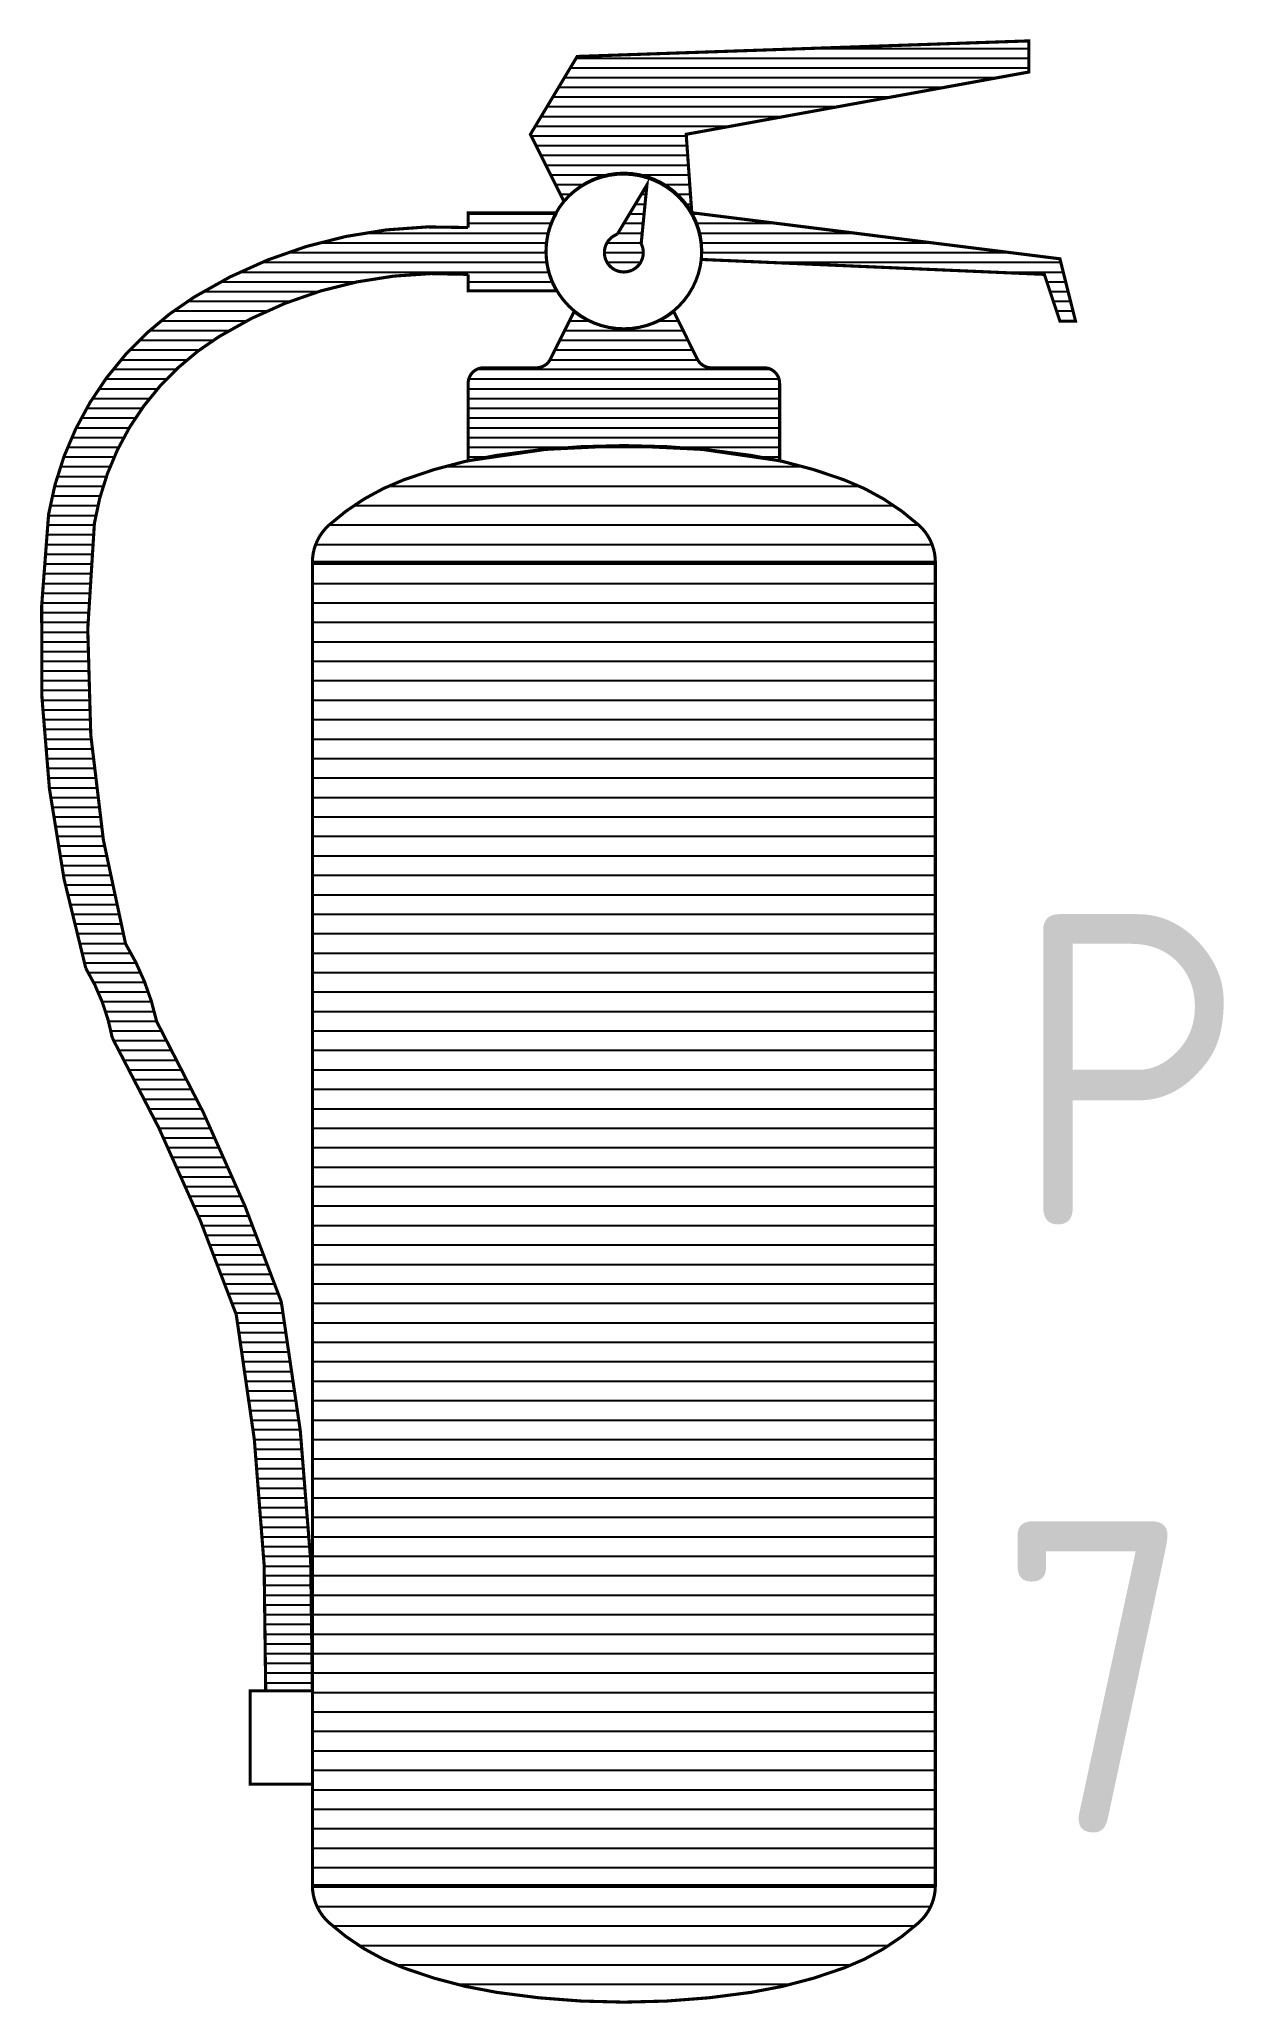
# Model space of a CAD drawing. Extents: x 89.2 to 96.9, y 11.5 to 24.1.
import ezdxf

# ---------------------------------------------------------------- set-up
doc = ezdxf.new("R2010")
doc.units = 0
doc.header["$LTSCALE"] = 2
doc.layers.get('0').update_dxf_attribs({"color": 16, "linetype": 'CONTINUOUS'})
for name, color, linetype in [('ROOD', 1, 'CONTINUOUS'), ('TXT', 7, 'CONTINUOUS'), ('VEILIG', 7, 'CONTINUOUS')]:
    doc.layers.add(name, color=color, linetype=linetype)
doc.styles.get("Standard").update_dxf_attribs({"font": 'ISO'})

# ---------------------------------------------------------------- blocks, each defined once
blk = doc.blocks.new('*X')
at = {"color": 0}
for p, q in [((52.694, 24), (55.6, 24)), ((54.223, 24.062), (55.6, 24.062)), ((52.619, 23.875), (55.407, 23.875)), ((52.657, 23.938), (55.6, 23.938)), ((52.544, 23.75), (54.72, 23.75)), ((52.582, 23.812), (55.064, 23.812)), ((52.469, 23.625), (54.033, 23.625)), ((52.507, 23.688), (54.376, 23.688)), ((52.405, 23.5), (53.401, 23.5)), ((52.432, 23.562), (53.689, 23.562)), ((52.436, 23.438), (53.405, 23.438)), ((52.468, 23.375), (53.41, 23.375)), ((52.499, 23.312), (53.414, 23.312)), ((52.53, 23.25), (52.926, 23.25)), ((53.068, 23.25), (53.418, 23.25)), ((52.561, 23.188), (52.745, 23.188)), ((52.593, 23.125), (52.66, 23.125)), ((53.112, 23.125), (53.142, 23.125)), ((53.248, 23.188), (53.423, 23.188)), ((53.334, 23.125), (53.427, 23.125)), ((52, 23), (52.564, 23)), ((53.037, 23), (53.13, 23)), ((53.075, 23.062), (53.136, 23.062)), ((53.392, 23.062), (53.432, 23.062)), ((53.434, 23), (53.48, 23)), ((51.331, 22.875), (52.515, 22.875)), ((52, 22.938), (52.534, 22.938)), ((52.963, 22.875), (53.118, 22.875)), ((53, 22.938), (53.124, 22.938)), ((53.464, 22.938), (53.98, 22.938)), ((53.484, 22.875), (54.48, 22.875)), ((50.84, 22.75), (52.5, 22.75)), ((51.043, 22.812), (52.503, 22.812)), ((52.875, 22.75), (53.125, 22.75)), ((52.892, 22.812), (53.112, 22.812)), ((53.496, 22.812), (54.98, 22.812)), ((53.499, 22.75), (55.48, 22.75)), ((50.535, 22.625), (52.517, 22.625)), ((50.676, 22.688), (52.505, 22.688)), ((52.892, 22.688), (53.108, 22.688)), ((53.918, 22.688), (55.806, 22.688)), ((55.355, 22.625), (55.821, 22.625)), ((50.3, 22.5), (51.041, 22.5)), ((50.411, 22.562), (51.29, 22.562)), ((52, 22.562), (52.539, 22.562)), ((55.716, 22.562), (55.837, 22.562)), ((55.737, 22.5), (55.853, 22.5)), ((50.109, 22.375), (50.709, 22.375)), ((50.199, 22.438), (50.859, 22.438)), ((55.758, 22.438), (55.868, 22.438)), ((55.778, 22.375), (55.884, 22.375)), ((49.955, 22.25), (50.467, 22.25)), ((50.028, 22.312), (50.58, 22.312)), ((52.62, 22.25), (53.38, 22.25)), ((52.651, 22.312), (52.773, 22.312)), ((53.227, 22.312), (53.349, 22.312)), ((55.799, 22.312), (55.899, 22.312)), ((49.828, 22.125), (50.275, 22.125)), ((49.889, 22.188), (50.365, 22.188)), ((52.557, 22.125), (53.443, 22.125)), ((52.589, 22.188), (53.411, 22.188)), ((49.72, 22), (50.126, 22)), ((49.771, 22.062), (50.197, 22.062)), ((52.056, 22), (53.944, 22)), ((52.526, 22.062), (53.474, 22.062)), ((49.628, 21.875), (50.006, 21.875)), ((49.672, 21.938), (50.063, 21.938)), ((52, 21.875), (54, 21.875)), ((52.004, 21.938), (53.996, 21.938)), ((49.55, 21.75), (49.907, 21.75)), ((49.587, 21.812), (49.954, 21.812)), ((52, 21.812), (54, 21.812)), ((52, 21.75), (54, 21.75)), ((49.484, 21.625), (49.824, 21.625)), ((49.515, 21.688), (49.864, 21.688)), ((52, 21.688), (54, 21.688)), ((52, 21.625), (54, 21.625)), ((49.428, 21.5), (49.756, 21.5)), ((49.454, 21.562), (49.789, 21.562)), ((52, 21.562), (54, 21.562)), ((52, 21.5), (52.678, 21.5)), ((52.674, 21.5), (53.326, 21.5)), ((53.322, 21.5), (54, 21.5)), ((49.382, 21.375), (49.701, 21.375)), ((49.404, 21.438), (49.727, 21.438)), ((51.847, 21.375), (54.153, 21.375)), ((52, 21.438), (52.136, 21.438)), ((53.864, 21.438), (54, 21.438)), ((49.345, 21.25), (49.657, 21.25)), ((49.362, 21.312), (49.677, 21.312)), ((51.489, 21.25), (54.511, 21.25)), ((49.316, 21.125), (49.623, 21.125)), ((49.329, 21.188), (49.638, 21.188)), ((51.267, 21.125), (54.733, 21.125)), ((49.298, 21), (49.599, 21)), ((49.305, 21.062), (49.609, 21.062)), ((51.108, 21), (54.892, 21)), ((49.286, 20.875), (49.587, 20.875)), ((49.292, 20.938), (49.592, 20.938)), ((51.021, 20.875), (54.979, 20.875)), ((49.276, 20.75), (49.576, 20.75)), ((49.281, 20.812), (49.581, 20.812)), ((51, 20.75), (55, 20.75)), ((49.268, 20.625), (49.568, 20.625)), ((49.271, 20.688), (49.572, 20.688)), ((51, 20.625), (55, 20.625)), ((49.262, 20.5), (49.562, 20.5)), ((49.265, 20.562), (49.565, 20.562)), ((51, 20.5), (55, 20.5)), ((49.258, 20.375), (49.558, 20.375)), ((49.26, 20.438), (49.56, 20.438)), ((51, 20.375), (55, 20.375)), ((49.256, 20.25), (49.556, 20.25)), ((49.257, 20.312), (49.557, 20.312)), ((51, 20.25), (55, 20.25)), ((49.256, 20.188), (49.556, 20.188)), ((49.257, 20.125), (49.557, 20.125)), ((51, 20.125), (55, 20.125)), ((49.258, 20.062), (49.558, 20.062)), ((49.259, 20), (49.559, 20)), ((51, 20), (55, 20)), ((49.261, 19.938), (49.561, 19.938)), ((49.264, 19.875), (49.564, 19.875)), ((51, 19.875), (55, 19.875)), ((49.267, 19.812), (49.567, 19.812)), ((49.27, 19.75), (49.57, 19.75)), ((51, 19.75), (55, 19.75)), ((49.275, 19.688), (49.574, 19.688)), ((49.279, 19.625), (49.579, 19.625)), ((49.284, 19.562), (49.584, 19.562)), ((51, 19.625), (55, 19.625)), ((49.29, 19.5), (49.589, 19.5)), ((49.296, 19.438), (49.596, 19.438)), ((51, 19.5), (55, 19.5)), ((49.303, 19.375), (49.602, 19.375)), ((49.31, 19.312), (49.61, 19.312)), ((51, 19.375), (55, 19.375)), ((49.318, 19.25), (49.617, 19.25)), ((49.327, 19.188), (49.626, 19.188)), ((51, 19.25), (55, 19.25)), ((49.335, 19.125), (49.635, 19.125)), ((49.345, 19.062), (49.644, 19.062)), ((51, 19.125), (55, 19.125)), ((49.355, 19), (49.654, 19)), ((49.365, 18.938), (49.664, 18.938)), ((51, 19), (55, 19)), ((49.376, 18.875), (49.675, 18.875)), ((49.388, 18.812), (49.687, 18.812)), ((51, 18.875), (55, 18.875)), ((49.4, 18.75), (49.699, 18.75)), ((49.413, 18.688), (49.712, 18.688)), ((51, 18.75), (55, 18.75)), ((49.426, 18.625), (49.725, 18.625)), ((49.44, 18.562), (49.739, 18.562)), ((51, 18.625), (55, 18.625)), ((49.454, 18.5), (49.753, 18.5)), ((49.469, 18.438), (49.768, 18.438)), ((51, 18.5), (55, 18.5)), ((49.485, 18.375), (49.783, 18.375)), ((49.501, 18.312), (49.799, 18.312)), ((51, 18.375), (55, 18.375)), ((49.518, 18.25), (49.835, 18.25)), ((49.535, 18.188), (49.867, 18.188)), ((51, 18.25), (55, 18.25)), ((49.561, 18.125), (49.897, 18.125)), ((49.594, 18.062), (49.923, 18.062)), ((51, 18.125), (55, 18.125)), ((49.624, 18), (49.946, 18)), ((49.65, 17.938), (49.967, 17.938)), ((51, 18), (55, 18)), ((49.672, 17.875), (49.984, 17.875)), ((49.691, 17.812), (49.999, 17.812)), ((51, 17.875), (55, 17.875)), ((49.706, 17.75), (50.033, 17.75)), ((49.725, 17.688), (50.066, 17.688)), ((51, 17.75), (55, 17.75)), ((49.759, 17.625), (50.099, 17.625)), ((49.793, 17.562), (50.132, 17.562)), ((51, 17.625), (55, 17.625)), ((49.826, 17.5), (50.164, 17.5)), ((49.859, 17.438), (50.196, 17.438)), ((51, 17.5), (55, 17.5)), ((49.891, 17.375), (50.227, 17.375)), ((49.923, 17.312), (50.257, 17.312)), ((51, 17.375), (55, 17.375)), ((49.954, 17.25), (50.288, 17.25)), ((49.985, 17.188), (50.318, 17.188)), ((51, 17.25), (55, 17.25)), ((50.015, 17.125), (50.347, 17.125)), ((50.045, 17.062), (50.376, 17.062)), ((51, 17.125), (55, 17.125)), ((50.074, 17), (50.404, 17)), ((50.103, 16.938), (50.432, 16.938)), ((51, 17), (55, 17)), ((50.132, 16.875), (50.46, 16.875)), ((50.16, 16.812), (50.487, 16.812)), ((51, 16.875), (55, 16.875)), ((50.187, 16.75), (50.514, 16.75)), ((50.214, 16.688), (50.54, 16.688)), ((51, 16.75), (55, 16.75)), ((50.241, 16.625), (50.566, 16.625)), ((50.268, 16.562), (50.592, 16.562)), ((51, 16.625), (55, 16.625)), ((50.293, 16.5), (50.617, 16.5)), ((50.319, 16.438), (50.642, 16.438)), ((51, 16.5), (55, 16.5)), ((50.344, 16.375), (50.666, 16.375)), ((50.368, 16.312), (50.69, 16.312)), ((51, 16.375), (55, 16.375)), ((50.393, 16.25), (50.713, 16.25)), ((50.416, 16.188), (50.737, 16.188)), ((51, 16.25), (55, 16.25)), ((50.44, 16.125), (50.759, 16.125)), ((50.463, 16.062), (50.782, 16.062)), ((51, 16.125), (55, 16.125)), ((50.485, 16), (50.802, 16)), ((50.508, 15.938), (50.813, 15.938)), ((51, 16), (55, 16)), ((50.52, 15.875), (50.824, 15.875)), ((50.531, 15.812), (50.834, 15.812)), ((51, 15.875), (55, 15.875)), ((50.541, 15.75), (50.844, 15.75)), ((50.551, 15.688), (50.854, 15.688)), ((51, 15.75), (55, 15.75)), ((50.561, 15.625), (50.864, 15.625)), ((50.571, 15.562), (50.873, 15.562)), ((51, 15.625), (55, 15.625)), ((50.58, 15.5), (50.882, 15.5)), ((50.588, 15.438), (50.89, 15.438)), ((51, 15.5), (55, 15.5)), ((50.597, 15.375), (50.899, 15.375)), ((50.605, 15.312), (50.907, 15.312)), ((51, 15.375), (55, 15.375)), ((50.613, 15.25), (50.914, 15.25)), ((50.62, 15.188), (50.921, 15.188)), ((51, 15.25), (55, 15.25)), ((50.627, 15.125), (50.928, 15.125)), ((50.634, 15.062), (50.935, 15.062)), ((51, 15.125), (55, 15.125)), ((50.64, 15), (50.941, 15)), ((50.646, 14.938), (50.947, 14.938)), ((51, 15), (55, 15)), ((50.652, 14.875), (50.953, 14.875)), ((50.658, 14.812), (50.958, 14.812)), ((51, 14.875), (55, 14.875)), ((50.663, 14.75), (50.964, 14.75)), ((50.668, 14.688), (50.968, 14.688)), ((51, 14.75), (55, 14.75)), ((50.672, 14.625), (50.973, 14.625)), ((50.677, 14.562), (50.977, 14.562)), ((51, 14.625), (55, 14.625)), ((50.68, 14.5), (50.981, 14.5)), ((50.684, 14.438), (50.984, 14.438)), ((51, 14.5), (55, 14.5)), ((50.687, 14.375), (50.987, 14.375)), ((50.69, 14.312), (50.99, 14.312)), ((51, 14.375), (55, 14.375)), ((50.693, 14.25), (50.993, 14.25)), ((50.695, 14.188), (50.995, 14.188)), ((51, 14.25), (55, 14.25)), ((50.697, 14.125), (50.997, 14.125)), ((50.699, 14.062), (50.999, 14.062)), ((51, 14.125), (55, 14.125)), ((50.7, 14), (51, 14)), ((50.701, 13.938), (51.001, 13.938)), ((51, 14), (55, 14)), ((50.702, 13.875), (51.002, 13.875)), ((50.702, 13.812), (51.002, 13.812)), ((51, 13.875), (55, 13.875)), ((50.702, 13.75), (51.002, 13.75)), ((50.702, 13.688), (51.002, 13.688)), ((51, 13.75), (55, 13.75)), ((50.701, 13.562), (51.001, 13.562)), ((50.702, 13.625), (51.002, 13.625)), ((51, 13.625), (55, 13.625)), ((51, 13.5), (55, 13.5)), ((51, 13.375), (55, 13.375)), ((51, 13.25), (55, 13.25)), ((51, 13.125), (55, 13.125)), ((51, 13), (55, 13)), ((51, 12.875), (55, 12.875)), ((51, 12.75), (55, 12.75)), ((51, 12.625), (55, 12.625)), ((51, 12.5), (55, 12.5)), ((51, 12.375), (55, 12.375)), ((51, 12.25), (55, 12.25)), ((51.03, 12.125), (54.97, 12.125)), ((51.131, 12), (54.869, 12)), ((51.297, 11.875), (54.703, 11.875)), ((51.534, 11.75), (54.466, 11.75)), ((51.924, 11.625), (54.076, 11.625))]:
    blk.add_line(p, q, dxfattribs=at)

msp = doc.modelspace()

# ---------------------------------------------------------------- linework, layer by layer
at = {"layer": 'VEILIG', "color": 0, "const_width": 0.02}
for points in [[(93.497, 22.706, 0.731766), (92.615, 23.079), (92.4, 23.51), (92.7, 24.01), (95.6, 24.11), (95.6, 23.91), (93.4, 23.51), (93.436, 23.006), (95.8, 22.71), (95.9, 22.31), (95.8, 22.31), (95.7, 22.61)], [(92.5, 22.76, 1), (93.5, 22.76, 1)], [(92.958, 22.868, 2.656684), (93.111, 22.807), (93.148, 23.185)], [(91, 13.51), (90.7, 13.51, 0.04923), (90.511, 15.927, 0.042034), (89.715, 17.705, 0.090091), (89.545, 18.152, -0.098732), (89.306, 21.069, -0.215576), (90.242, 22.465, -0.154787), (92, 22.911), (92, 23.005), (92.567, 23.005, 0.267949), (92.567, 22.505), (92, 22.505), (92, 22.61, 0.156465), (90.4, 22.21, 0.217015), (89.6, 21.01, 0.091271), (89.8, 18.31, -0.082823), (90, 17.81, -0.041423), (90.8, 16.01, -0.049895)], [(92, 21.413), (92, 21.91, -0.414214), (92.1, 22.01), (92.438, 22.01, 0.284079), (92.528, 22.065), (92.68, 22.371, 0.345853), (93.32, 22.371), (93.472, 22.065, 0.284079), (93.562, 22.01), (93.9, 22.01, -0.414214), (94, 21.91), (94, 21.413, 0.097305)], [(91, 12.26), (91, 20.76, -0.211848), (91.105, 20.998, -0.094525), (91.586, 21.29, -0.051213), (92.183, 21.447, -0.038544), (93, 21.51, -0.038544), (93.817, 21.447, -0.051213), (94.414, 21.29, -0.094525), (94.895, 20.998, -0.211848), (95, 20.76), (95, 12.26, -0.211848), (94.895, 12.022, -0.094525), (94.414, 11.73, -0.051213), (93.817, 11.573, -0.038544), (93, 11.51, -0.038544), (92.183, 11.573, -0.051213), (91.586, 11.73, -0.094525), (91.105, 12.022, -0.211848)]]:
    msp.add_lwpolyline(points, format="xyb", close=True, dxfattribs=at)
for points in [[(95, 20.76), (91, 20.76)], [(91, 12.91), (90.6, 12.91), (90.6, 13.51), (91, 13.51)], [(95, 12.26), (91, 12.26)]]:
    msp.add_lwpolyline(points, dxfattribs=at)
at = {"layer": 'VEILIG', "color": 0}
msp.add_arc((93, 22.755), 0.5, 330, 120, dxfattribs=at)

# ---------------------------------------------------------------- block references
at = {"layer": 'ROOD', "color": 0}
msp.add_blockref('*X', (40, 0), dxfattribs=at)
at = {"layer": 'VEILIG', "color": 0}
msp.add_blockref('*X', (40, 0), dxfattribs=at)

# ---------------------------------------------------------------- texts
at = {"layer": 'TXT', "color": 0}
for s, p in [('P', (95.5, 16.5)), ('7', (95.4, 12.6))]:
    msp.add_text(s, height=2, dxfattribs=at).set_placement(p)

doc.saveas('drawing.dxf')
